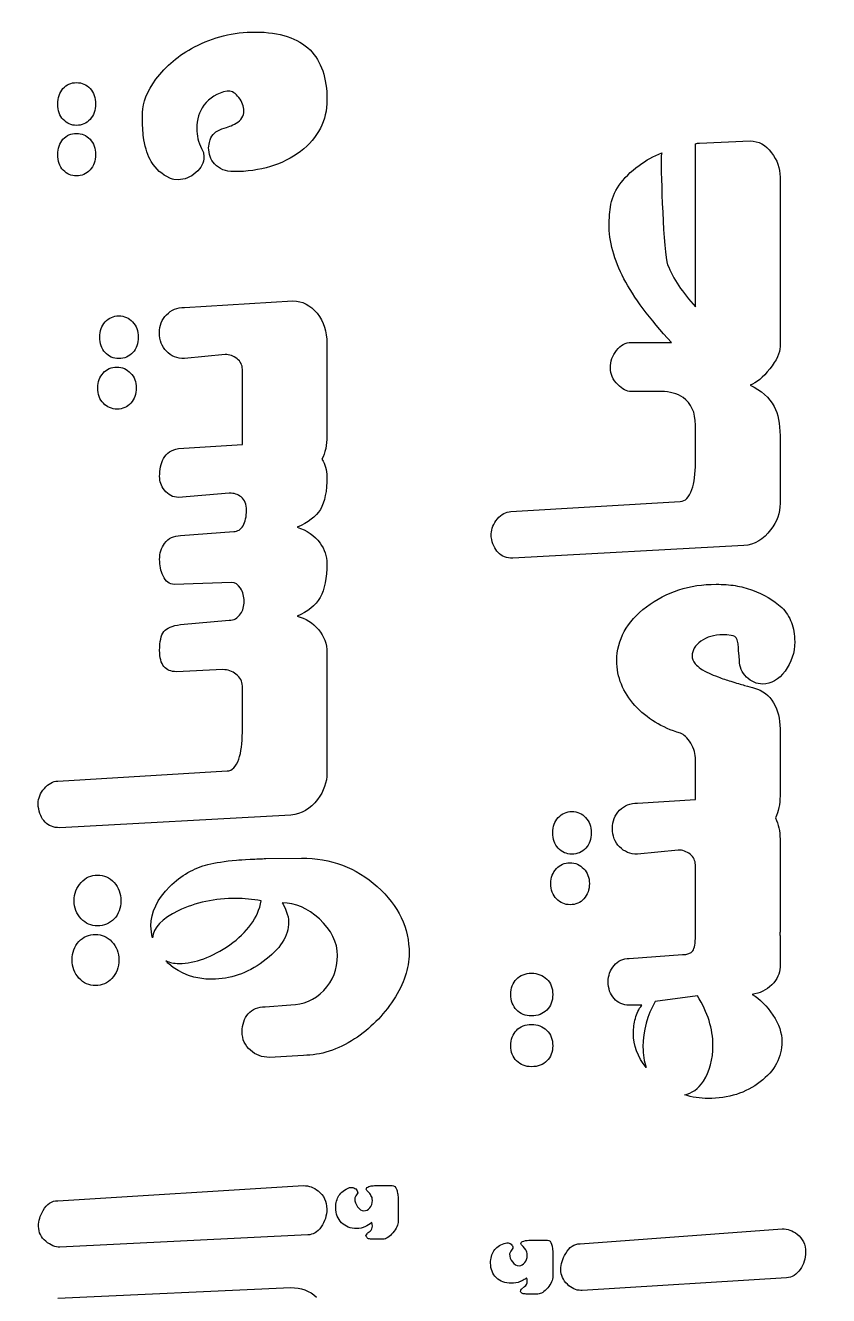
# Model space of a CAD drawing. Extents: x 0 to 920, y 577 to 1700.
# Drawn here: x 745.6 to 822.3, y 1382 to 1503.5 of the extents above; entities that cross this region are included whole.
import ezdxf

# ---------------------------------------------------------------- set-up
doc = ezdxf.new("R2010")
doc.units = 0
doc.layers.add('H0107_Printing', color=7, linetype='CONTINUOUS')

msp = doc.modelspace()

# ---------------------------------------------------------------- linework, layer by layer
at = {"layer": 'H0107_Printing', "color": 1}
for points in [[(772.767981, 1501.180462)], [(750.437981, 1498.060463)], [(750.437981, 1493.207463)], [(816.88198, 1491.358463)], [(754.498981, 1475.746463)], [(753.012981, 1470.282463)], [(797.80298, 1428.341464)], [(797.62098, 1423.439464)], [(759.366981, 1421.164464)], [(750.223981, 1419.810465)], [(753.829981, 1415.890465)], [(793.94098, 1412.876465)], [(793.94098, 1407.974465)], [(780.69298, 1388.051465)]]:
    msp.add_lwpolyline(points, close=True, dxfattribs=at)
for points in [[(764.989981, 1497.251463), (764.856981, 1497.251463)], [(756.759981, 1494.560463), (756.759981, 1495.188463)], [(763.081981, 1491.837463), (763.146981, 1492.316463), (763.213981, 1492.596463)], [(809.60398, 1476.619463), (809.60398, 1492.218463)], [(810.00898, 1492.283463), (814.84998, 1492.480463)], [(762.403981, 1491.772463), (762.585981, 1491.375463), (762.635981, 1490.963463)], [(760.175981, 1488.768463), (759.746981, 1488.800463)], [(817.69198, 1489.031463), (817.69198, 1472.806463)], [(801.35198, 1484.574463), (801.40098, 1485.449463), (801.48398, 1486.159463)], [(760.773981, 1476.554463), (771.135981, 1477.181463)], [(774.386981, 1473.104463), (774.386981, 1464.225463)], [(803.47998, 1473.202463), (807.32598, 1473.202463)], [(764.645981, 1472.064463), (760.775981, 1471.668463)], [(760.192981, 1463.054463), (766.299981, 1463.437463), (766.299981, 1470.646463)], [(806.32898, 1468.514463), (803.48498, 1468.514463)], [(809.60398, 1461.699463), (809.60398, 1465.296463)], [(817.69198, 1464.289463), (817.69198, 1461.699463), (817.69198, 1461.483463), (817.69198, 1457.804464)], [(765.048981, 1458.795464), (760.188981, 1458.383464)], [(791.95998, 1457.023464), (808.15098, 1458.006464)], [(760.386981, 1454.735464), (765.476981, 1455.131464)], [(790.09498, 1454.599464), (790.09498, 1454.731464), (790.09498, 1454.896464)], [(814.22498, 1453.775464), (792.15798, 1452.571464)], [(765.278981, 1450.245464), (759.777981, 1450.064464)], [(760.386981, 1446.218464), (765.047981, 1446.630464)], [(813.02898, 1445.177464), (812.60398, 1445.243464), (812.24498, 1445.243464)], [(774.386981, 1443.544464), (774.386981, 1435.919464), (774.386981, 1435.704464), (774.386981, 1432.024464)], [(813.81298, 1442.783464), (813.77998, 1443.212464), (813.71398, 1443.741464)], [(764.450981, 1441.910464), (759.994981, 1441.712464)], [(766.299981, 1435.919464), (766.299981, 1440.342464)], [(817.69198, 1436.247464), (817.69198, 1429.827464)], [(804.07798, 1429.150464), (809.60398, 1429.484464), (809.60398, 1433.243464)], [(748.655981, 1431.243464), (764.846981, 1432.227464)], [(746.790981, 1428.820464), (746.790981, 1428.952464), (746.790981, 1429.116464)], [(770.920981, 1427.996464), (748.852981, 1426.792464)], [(817.69198, 1425.700464), (817.69198, 1416.820465)], [(768.543981, 1423.837464), (771.944981, 1423.887464)], [(807.94998, 1424.660464), (804.07998, 1424.264464)], [(809.60398, 1416.475465), (809.60398, 1423.241464)], [(817.67198, 1416.475465), (817.69198, 1416.475465), (817.69198, 1413.470465)], [(803.28698, 1414.279465), (808.36398, 1414.659465)], [(809.79398, 1410.708465), (805.76398, 1410.183465)], [(768.478981, 1409.659465), (770.920981, 1409.857465)], [(804.48798, 1409.823465), (803.28198, 1409.823465)], [(772.142981, 1405.021465), (768.890981, 1404.823465)], [(748.655981, 1391.120465), (772.142981, 1392.562465)], [(776.532981, 1392.379465), (776.731981, 1392.379465)], [(779.108981, 1392.560465), (780.62698, 1392.560465)], [(777.341981, 1391.867465), (777.143981, 1391.587465)], [(781.18798, 1391.134465), (781.18798, 1389.165465)], [(778.675981, 1388.417465), (778.728981, 1388.698465), (778.711981, 1388.880465)], [(772.555981, 1387.856465), (748.852981, 1386.668465)], [(778.117981, 1387.757465), (778.222981, 1387.955465)], [(779.751981, 1387.444465), (778.629981, 1387.444465)], [(798.57898, 1386.993465), (817.90698, 1388.432465)], [(791.33298, 1387.030465), (791.57998, 1387.096465)], [(792.15798, 1386.584465), (791.95998, 1386.287465)], [(793.39598, 1386.419465), (793.13198, 1386.733465)], [(793.87398, 1387.344465), (795.47498, 1387.344465)], [(795.96998, 1385.924465), (795.96998, 1383.894465)], [(748.655981, 1381.783465), (770.920981, 1382.807465)], [(792.98798, 1382.656465), (793.28398, 1382.920465)], [(793.52798, 1383.448465), (793.52798, 1383.580465), (793.46098, 1383.729465)], [(818.31998, 1383.728465), (798.77598, 1382.541465), (798.64498, 1382.541465)], [(794.55198, 1382.194465), (793.42898, 1382.194465)]]:
    msp.add_lwpolyline(points, dxfattribs=at)
for points in [[(919.810977, 1445.653464), (919.810977, 1573.248461), (831.481979, 1661.578458), (703.886982, 1661.578458)], [(761.732981, 1501.477462), (763.505981, 1502.423462), (765.438981, 1502.896462), (767.530981, 1502.896462)], [(767.530981, 1502.896462), (769.876981, 1502.896462), (771.623981, 1502.324462), (772.767981, 1501.180462)], [(758.047981, 1498.374463), (758.995981, 1499.661463), (760.223981, 1500.696462), (761.732981, 1501.477462)], [(772.767981, 1501.180462), (773.847981, 1500.101462), (774.386981, 1498.511463), (774.386981, 1496.409463)], [(749.158981, 1497.491463), (749.494981, 1497.870463), (749.920981, 1498.060463), (750.437981, 1498.060463)], [(750.437981, 1498.060463), (750.966981, 1498.060463), (751.403981, 1497.870463), (751.749981, 1497.491463)], [(756.759981, 1495.188463), (756.759981, 1496.134463), (757.188981, 1497.196463), (758.047981, 1498.374463)], [(748.655981, 1496.013463), (748.655981, 1496.618463), (748.822981, 1497.111463), (749.158981, 1497.491463)], [(751.749981, 1497.491463), (752.096981, 1497.111463), (752.269981, 1496.618463), (752.269981, 1496.013463)], [(764.856981, 1497.251463), (763.906981, 1497.053463), (763.165981, 1496.601463), (762.635981, 1495.898463)], [(765.967981, 1496.632463), (765.647981, 1497.045463), (765.320981, 1497.251463), (764.989981, 1497.251463)], [(749.183981, 1494.520463), (748.831981, 1494.888463), (748.655981, 1495.386463), (748.655981, 1496.013463)], [(752.269981, 1496.013463), (752.269981, 1495.419463), (752.093981, 1494.929463), (751.741981, 1494.544463)], [(762.635981, 1495.898463), (762.172981, 1495.270463), (761.942981, 1494.528463), (761.942981, 1493.670463)], [(766.447981, 1495.369463), (766.447981, 1495.798463), (766.287981, 1496.219463), (765.967981, 1496.632463)], [(774.386981, 1496.409463), (774.386981, 1494.429463), (773.544981, 1492.784463), (771.858981, 1491.474463)], [(750.437981, 1493.967463), (749.953981, 1493.967463), (749.535981, 1494.151463), (749.183981, 1494.520463)], [(751.741981, 1494.544463), (751.389981, 1494.159463), (750.954981, 1493.967463), (750.437981, 1493.967463)], [(756.792981, 1493.480463), (756.770981, 1493.783463), (756.759981, 1494.143463), (756.759981, 1494.560463)], [(765.709981, 1494.181463), (765.947981, 1494.313463), (766.130981, 1494.481463), (766.257981, 1494.685463)], [(766.257981, 1494.685463), (766.384981, 1494.888463), (766.447981, 1495.116463), (766.447981, 1495.369463)], [(749.158981, 1492.638463), (749.494981, 1493.018463), (749.920981, 1493.207463), (750.437981, 1493.207463)], [(750.437981, 1493.207463), (750.954981, 1493.207463), (751.389981, 1493.018463), (751.741981, 1492.638463)], [(756.890981, 1492.596463), (756.847981, 1492.883463), (756.814981, 1493.177463), (756.792981, 1493.480463)], [(761.942981, 1493.670463), (761.942981, 1492.987463), (762.096981, 1492.355463), (762.403981, 1491.772463)], [(763.213981, 1492.596463), (763.390981, 1493.092463), (763.766981, 1493.439463), (764.341981, 1493.637463)], [(764.341981, 1493.637463), (764.672981, 1493.735463), (764.925981, 1493.818463), (765.096981, 1493.884463)], [(765.096981, 1493.884463), (765.267981, 1493.950463), (765.471981, 1494.049463), (765.709981, 1494.181463)], [(748.655981, 1491.177463), (748.655981, 1491.772463), (748.822981, 1492.258463), (749.158981, 1492.638463)], [(751.741981, 1492.638463), (752.093981, 1492.258463), (752.269981, 1491.772463), (752.269981, 1491.177463)], [(757.600981, 1490.500463), (757.282981, 1491.050463), (757.045981, 1491.749463), (756.890981, 1492.596463)], [(809.60398, 1492.218463), (809.74098, 1492.236463), (809.86898, 1492.269463), (810.00898, 1492.283463)], [(814.84998, 1492.480463), (815.63198, 1492.480463), (816.30898, 1492.106463), (816.88198, 1491.358463)], [(749.183981, 1489.684463), (748.831981, 1490.052463), (748.655981, 1490.550463), (748.655981, 1491.177463)], [(752.269981, 1491.177463), (752.269981, 1490.583463), (752.093981, 1490.093463), (751.741981, 1489.708463)], [(762.635981, 1490.963463), (762.635981, 1490.412463), (762.377981, 1489.909463), (761.859981, 1489.452463)], [(763.642981, 1490.285463), (763.268981, 1490.715463), (763.081981, 1491.232463), (763.081981, 1491.837463)], [(771.858981, 1491.474463), (771.009981, 1490.836463), (770.051981, 1490.354463), (768.981981, 1490.030463)], [(804.21898, 1490.145463), (804.88398, 1490.638463), (805.61298, 1491.027463), (806.37998, 1491.356463)], [(806.37998, 1491.356463), (806.34398, 1491.167463), (806.31998, 1490.974463), (806.31998, 1490.772463)], [(806.31998, 1490.772463), (806.31998, 1489.528463), (806.52998, 1481.746463), (806.94998, 1480.646463)], [(816.88198, 1491.358463), (817.42198, 1490.654463), (817.69198, 1489.878463), (817.69198, 1489.031463)], [(750.437981, 1489.130463), (749.953981, 1489.130463), (749.535981, 1489.314463), (749.183981, 1489.684463)], [(751.741981, 1489.708463), (751.389981, 1489.323463), (750.954981, 1489.130463), (750.437981, 1489.130463)], [(759.366981, 1488.932463), (758.618981, 1489.262463), (758.029981, 1489.785463), (757.600981, 1490.500463)], [(761.859981, 1489.452463), (761.342981, 1488.996463), (760.781981, 1488.768463), (760.175981, 1488.768463)], [(765.477981, 1489.543463), (764.706981, 1489.543463), (764.094981, 1489.791463), (763.642981, 1490.285463)], [(768.981981, 1490.030463), (767.912981, 1489.705463), (766.745981, 1489.543463), (765.477981, 1489.543463)], [(801.48398, 1486.159463), (801.68198, 1487.611463), (802.59398, 1488.940463), (804.21898, 1490.145463)], [(759.746981, 1488.800463), (759.581981, 1488.833463), (759.455981, 1488.877463), (759.366981, 1488.932463)], [(802.76298, 1479.301463), (801.82198, 1481.100463), (801.35198, 1482.858463), (801.35198, 1484.574463)], [(806.94998, 1480.646463), (807.48098, 1479.303463), (808.36598, 1477.961463), (809.60398, 1476.619463)], [(807.32598, 1473.202463), (805.22498, 1475.469463), (803.70398, 1477.502463), (802.76298, 1479.301463)], [(759.054981, 1475.861463), (759.506981, 1476.323463), (760.078981, 1476.554463), (760.773981, 1476.554463)], [(771.135981, 1477.181463), (772.037981, 1477.181463), (772.805981, 1476.785463), (773.437981, 1475.993463)], [(752.665981, 1473.715463), (752.665981, 1474.310463), (752.842981, 1474.797463), (753.194981, 1475.176463)], [(753.194981, 1475.176463), (753.546981, 1475.556463), (753.981981, 1475.746463), (754.498981, 1475.746463)], [(754.498981, 1475.746463), (755.015981, 1475.746463), (755.452981, 1475.556463), (755.810981, 1475.176463)], [(755.810981, 1475.176463), (756.168981, 1474.797463), (756.346981, 1474.310463), (756.346981, 1473.715463)], [(758.377981, 1474.128463), (758.377981, 1474.821463), (758.602981, 1475.399463), (759.054981, 1475.861463)], [(773.437981, 1475.993463), (774.071981, 1475.200463), (774.386981, 1474.238463), (774.386981, 1473.104463)], [(753.185981, 1472.238463), (752.839981, 1472.618463), (752.665981, 1473.110463), (752.665981, 1473.715463)], [(756.346981, 1473.715463), (756.346981, 1473.110463), (756.173981, 1472.618463), (755.826981, 1472.238463)], [(759.047981, 1472.362463), (758.600981, 1472.824463), (758.377981, 1473.413463), (758.377981, 1474.128463)], [(801.48298, 1470.776463), (801.48298, 1471.392463), (801.67598, 1471.950463), (802.06198, 1472.451463)], [(802.06198, 1472.451463), (802.44698, 1472.952463), (802.91998, 1473.202463), (803.47998, 1473.202463)], [(817.69198, 1472.806463), (817.69198, 1472.211463), (817.36798, 1471.502463), (816.72098, 1470.677463)], [(754.498981, 1471.668463), (753.969981, 1471.668463), (753.532981, 1471.858463), (753.185981, 1472.238463)], [(755.826981, 1472.238463), (755.480981, 1471.858463), (755.037981, 1471.668463), (754.498981, 1471.668463)], [(760.775981, 1471.668463), (760.069981, 1471.668463), (759.493981, 1471.900463), (759.047981, 1472.362463)], [(765.794981, 1471.652463), (765.458981, 1471.927463), (765.076981, 1472.064463), (764.645981, 1472.064463)], [(766.299981, 1470.646463), (766.299981, 1471.042463), (766.131981, 1471.377463), (765.794981, 1471.652463)], [(752.484981, 1468.863463), (752.484981, 1469.446463), (752.660981, 1469.919463), (753.012981, 1470.282463)], [(753.012981, 1470.282463), (753.342981, 1470.656463), (753.777981, 1470.844463), (754.316981, 1470.844463)], [(754.316981, 1470.844463), (754.822981, 1470.844463), (755.257981, 1470.654463), (755.620981, 1470.274463)], [(755.620981, 1470.274463), (755.983981, 1469.895463), (756.165981, 1469.424463), (756.165981, 1468.863463)], [(802.17798, 1469.175463), (801.71498, 1469.659463), (801.48298, 1470.192463), (801.48298, 1470.776463)], [(816.72098, 1470.677463), (816.07298, 1469.851463), (815.44498, 1469.334463), (814.83598, 1469.125463)], [(753.020981, 1467.386463), (752.663981, 1467.754463), (752.484981, 1468.246463), (752.484981, 1468.863463)], [(756.165981, 1468.863463), (756.165981, 1468.269463), (755.991981, 1467.781463), (755.645981, 1467.402463)], [(803.48498, 1468.514463), (803.04398, 1468.514463), (802.60798, 1468.734463), (802.17798, 1469.175463)], [(814.83598, 1469.125463), (815.90998, 1468.619463), (816.67398, 1467.937463), (817.12698, 1467.078463)], [(808.42998, 1467.937463), (807.87898, 1468.322463), (807.17898, 1468.514463), (806.32898, 1468.514463)], [(809.60398, 1465.296463), (809.60398, 1466.517463), (809.21298, 1467.397463), (808.42998, 1467.937463)], [(754.316981, 1466.832463), (753.810981, 1466.832463), (753.378981, 1467.016463), (753.020981, 1467.386463)], [(755.645981, 1467.402463), (755.298981, 1467.022463), (754.855981, 1466.832463), (754.316981, 1466.832463)], [(817.12698, 1467.078463), (817.50398, 1466.363463), (817.69198, 1465.433463), (817.69198, 1464.289463)], [(774.386981, 1464.225463), (774.386981, 1463.400463), (774.221981, 1462.672463), (773.910981, 1462.031463)], [(758.773981, 1462.096463), (759.069981, 1462.635463), (759.543981, 1462.955463), (760.192981, 1463.054463)], [(758.393981, 1460.380463), (758.393981, 1461.051463), (758.519981, 1461.623463), (758.773981, 1462.096463)], [(773.910981, 1462.031463), (774.215981, 1461.565463), (774.386981, 1461.022463), (774.386981, 1460.380463)], [(809.27098, 1459.144464), (809.49298, 1459.792464), (809.60398, 1460.643463), (809.60398, 1461.699463)], [(758.854981, 1459.093464), (758.546981, 1459.499464), (758.393981, 1459.928464), (758.393981, 1460.380463)], [(774.386981, 1460.380463), (774.386981, 1458.993464), (774.176981, 1457.948464), (773.756981, 1457.244464)], [(760.188981, 1458.383464), (759.661981, 1458.383464), (759.216981, 1458.619464), (758.854981, 1459.093464)], [(808.15098, 1458.006464), (808.62998, 1458.006464), (809.00298, 1458.386464), (809.27098, 1459.144464)], [(766.184981, 1458.432464), (765.888981, 1458.674464), (765.509981, 1458.795464), (765.048981, 1458.795464)], [(766.695981, 1457.161464), (766.695981, 1457.733464), (766.525981, 1458.157464), (766.184981, 1458.432464)], [(766.382981, 1455.676464), (766.591981, 1456.060464), (766.695981, 1456.556464), (766.695981, 1457.161464)], [(773.756981, 1457.244464), (773.335981, 1456.539464), (772.594981, 1455.973464), (771.531981, 1455.544464)], [(790.68098, 1456.330464), (791.07198, 1456.792464), (791.49798, 1457.023464), (791.95998, 1457.023464)], [(817.69198, 1457.804464), (817.69198, 1456.911464), (817.39398, 1456.070464), (816.79598, 1455.278464)], [(765.476981, 1455.131464), (765.861981, 1455.131464), (766.162981, 1455.313464), (766.382981, 1455.676464)], [(771.531981, 1455.544464), (772.472981, 1455.257464), (773.203981, 1454.751464), (773.723981, 1454.025464)], [(790.09498, 1454.896464), (790.09498, 1455.390464), (790.28998, 1455.869464), (790.68098, 1456.330464)], [(758.871981, 1453.992464), (759.233981, 1454.488464), (759.739981, 1454.735464), (760.386981, 1454.735464)], [(790.74898, 1453.107464), (790.41398, 1453.464464), (790.19498, 1453.962464), (790.09498, 1454.599464)], [(816.79598, 1455.278464), (816.13298, 1454.375464), (815.27598, 1453.875464), (814.22498, 1453.775464)], [(758.393981, 1452.457464), (758.393981, 1453.040464), (758.552981, 1453.552464), (758.871981, 1453.992464)], [(773.723981, 1454.025464), (774.166981, 1453.420464), (774.386981, 1452.765464), (774.386981, 1452.061464)], [(792.15798, 1452.571464), (791.55398, 1452.571464), (791.08498, 1452.749464), (790.74898, 1453.107464)], [(758.722981, 1450.889464), (758.502981, 1451.362464), (758.393981, 1451.884464), (758.393981, 1452.457464)], [(774.386981, 1452.061464), (774.386981, 1450.674464), (774.168981, 1449.594464), (773.731981, 1448.817464)], [(759.777981, 1450.064464), (759.337981, 1450.064464), (758.986981, 1450.339464), (758.722981, 1450.889464)], [(766.127981, 1449.695464), (765.901981, 1450.062464), (765.618981, 1450.245464), (765.278981, 1450.245464)], [(766.464981, 1448.438464), (766.464981, 1448.909464), (766.351981, 1449.327464), (766.127981, 1449.695464)], [(804.93298, 1447.925464), (806.82598, 1449.361464), (809.04298, 1450.079464), (811.58498, 1450.079464)], [(811.58498, 1450.079464), (812.25598, 1450.079464), (812.86698, 1450.035464), (813.41698, 1449.947464)], [(813.41698, 1449.947464), (813.96798, 1449.859464), (814.51698, 1449.710464), (815.06798, 1449.501464)], [(815.06798, 1449.501464), (816.11298, 1449.116464), (817.04798, 1448.566464), (817.87298, 1447.850464)], [(766.135981, 1447.255464), (766.355981, 1447.573464), (766.464981, 1447.967464), (766.464981, 1448.438464)], [(773.731981, 1448.817464), (773.294981, 1448.042464), (772.560981, 1447.445464), (771.531981, 1447.027464)], [(765.047981, 1446.630464), (765.487981, 1446.630464), (765.849981, 1446.839464), (766.135981, 1447.255464)], [(771.531981, 1447.027464), (772.350981, 1446.829464), (773.031981, 1446.405464), (773.574981, 1445.756464)], [(802.09398, 1442.783464), (802.09398, 1444.775464), (803.04098, 1446.489464), (804.93298, 1447.925464)], [(817.87298, 1447.850464), (818.28098, 1447.432464), (818.58598, 1446.957464), (818.78898, 1446.423464)], [(758.796981, 1445.550464), (759.065981, 1445.896464), (759.595981, 1446.119464), (760.386981, 1446.218464)], [(773.574981, 1445.756464), (774.115981, 1445.106464), (774.386981, 1444.369464), (774.386981, 1443.544464)], [(818.78898, 1446.423464), (818.99298, 1445.889464), (819.09498, 1445.270464), (819.09498, 1444.566464)], [(758.393981, 1443.759464), (758.393981, 1444.606464), (758.527981, 1445.203464), (758.796981, 1445.550464)], [(810.12898, 1444.632464), (809.56998, 1444.225464), (809.29098, 1443.763464), (809.29098, 1443.246464)], [(812.24498, 1445.243464), (811.39298, 1445.243464), (810.68798, 1445.039464), (810.12898, 1444.632464)], [(813.58398, 1444.764464), (813.48598, 1445.039464), (813.30098, 1445.177464), (813.02898, 1445.177464)], [(813.70598, 1444.252464), (813.70098, 1444.439464), (813.65998, 1444.610464), (813.58398, 1444.764464)], [(819.09498, 1444.566464), (819.09498, 1443.532464), (818.78698, 1442.602464), (818.16998, 1441.777464)], [(758.806981, 1442.216464), (758.531981, 1442.551464), (758.393981, 1443.065464), (758.393981, 1443.759464)], [(813.71398, 1443.741464), (813.71398, 1443.895464), (813.71098, 1444.065464), (813.70598, 1444.252464)], [(759.994981, 1441.712464), (759.477981, 1441.712464), (759.081981, 1441.880464), (758.806981, 1442.216464)], [(803.83098, 1438.476464), (802.67298, 1439.752464), (802.09398, 1441.188464), (802.09398, 1442.783464)], [(809.29098, 1443.246464), (809.29098, 1442.982464), (809.38998, 1442.723464), (809.58898, 1442.470464)], [(809.58898, 1442.470464), (809.85298, 1442.151464), (810.29898, 1441.848464), (810.92798, 1441.562464)], [(814.48198, 1441.207464), (814.03598, 1441.653464), (813.81298, 1442.178464), (813.81298, 1442.783464)], [(765.688981, 1441.481464), (765.336981, 1441.767464), (764.924981, 1441.910464), (764.450981, 1441.910464)], [(766.299981, 1440.342464), (766.299981, 1440.793464), (766.095981, 1441.173464), (765.688981, 1441.481464)], [(810.92798, 1441.562464), (811.15898, 1441.452464), (811.44098, 1441.336464), (811.77198, 1441.215464)], [(811.77198, 1441.215464), (812.18998, 1441.061464), (812.59298, 1440.924464), (812.97898, 1440.803464)], [(816.05798, 1440.539464), (815.45298, 1440.539464), (814.92698, 1440.762464), (814.48198, 1441.207464)], [(818.16998, 1441.777464), (817.55498, 1440.951464), (816.84998, 1440.539464), (816.05798, 1440.539464)], [(812.97898, 1440.803464), (813.50798, 1440.638464), (813.95098, 1440.506464), (814.30998, 1440.407464)], [(814.30998, 1440.407464), (814.66798, 1440.308464), (814.98498, 1440.220464), (815.26098, 1440.143464)], [(815.26098, 1440.143464), (816.03298, 1439.945464), (816.63898, 1439.471464), (817.07998, 1438.723464)], [(808.16498, 1435.835464), (806.40098, 1436.363464), (804.95598, 1437.243464), (803.83098, 1438.476464)], [(817.07998, 1438.723464), (817.48798, 1438.030464), (817.69198, 1437.204464), (817.69198, 1436.247464)], [(765.965981, 1433.364464), (766.188981, 1434.012464), (766.299981, 1434.864464), (766.299981, 1435.919464)], [(809.15798, 1434.894464), (808.83798, 1435.411464), (808.50698, 1435.724464), (808.16498, 1435.835464)], [(809.50498, 1434.094464), (809.43898, 1434.352464), (809.32298, 1434.619464), (809.15798, 1434.894464)], [(809.60398, 1433.243464), (809.60398, 1433.551464), (809.57198, 1433.835464), (809.50498, 1434.094464)], [(764.846981, 1432.227464), (765.325981, 1432.227464), (765.698981, 1432.606464), (765.965981, 1433.364464)], [(747.375981, 1430.551464), (747.766981, 1431.012464), (748.193981, 1431.243464), (748.655981, 1431.243464)], [(774.386981, 1432.024464), (774.386981, 1431.132464), (774.089981, 1430.290464), (773.491981, 1429.498464)], [(746.790981, 1429.116464), (746.790981, 1429.611464), (746.985981, 1430.089464), (747.375981, 1430.551464)], [(747.443981, 1427.327464), (747.108981, 1427.685464), (746.890981, 1428.182464), (746.790981, 1428.820464)], [(773.491981, 1429.498464), (772.827981, 1428.596464), (771.971981, 1428.095464), (770.920981, 1427.996464)], [(802.35898, 1428.457464), (802.81098, 1428.919464), (803.38398, 1429.150464), (804.07798, 1429.150464)], [(817.69198, 1429.827464), (817.69198, 1429.041464), (817.54298, 1428.343464), (817.26098, 1427.724464)], [(795.96998, 1426.311464), (795.96998, 1426.905464), (796.14698, 1427.392464), (796.49898, 1427.772464)], [(796.49898, 1427.772464), (796.85098, 1428.152464), (797.28598, 1428.341464), (797.80298, 1428.341464)], [(797.80298, 1428.341464), (798.31998, 1428.341464), (798.75798, 1428.152464), (799.11498, 1427.772464)], [(799.11498, 1427.772464), (799.47298, 1427.392464), (799.65198, 1426.905464), (799.65198, 1426.311464)], [(801.68198, 1426.724464), (801.68198, 1427.417464), (801.90798, 1427.994464), (802.35898, 1428.457464)], [(817.26098, 1427.724464), (817.53898, 1427.122464), (817.69198, 1426.452464), (817.69198, 1425.700464)], [(748.852981, 1426.792464), (748.249981, 1426.792464), (747.779981, 1426.970464), (747.443981, 1427.327464)], [(796.48998, 1424.834464), (796.14398, 1425.213464), (795.96998, 1425.706464), (795.96998, 1426.311464)], [(799.65198, 1426.311464), (799.65198, 1425.706464), (799.47798, 1425.213464), (799.13198, 1424.834464)], [(802.35198, 1424.957464), (801.90498, 1425.420464), (801.68198, 1426.008464), (801.68198, 1426.724464)], [(771.944981, 1423.887464), (774.750981, 1423.887464), (777.168981, 1422.976464), (779.198981, 1421.155464)], [(797.80298, 1424.264464), (797.27498, 1424.264464), (796.83798, 1424.454464), (796.48998, 1424.834464)], [(799.13198, 1424.834464), (798.78498, 1424.454464), (798.34198, 1424.264464), (797.80298, 1424.264464)], [(804.07998, 1424.264464), (803.37398, 1424.264464), (802.79798, 1424.495464), (802.35198, 1424.957464)], [(809.09898, 1424.248464), (808.76398, 1424.523464), (808.38098, 1424.660464), (807.94998, 1424.660464)], [(809.60398, 1423.241464), (809.60398, 1423.637464), (809.43598, 1423.973464), (809.09898, 1424.248464)], [(759.366981, 1421.164464), (760.467981, 1422.242464), (761.683981, 1422.946464), (763.014981, 1423.276464)], [(763.014981, 1423.276464), (763.708981, 1423.441464), (764.616981, 1423.584464), (765.737981, 1423.705464)], [(765.737981, 1423.705464), (765.991981, 1423.705464), (766.425981, 1423.727464), (767.042981, 1423.771464)], [(767.042981, 1423.771464), (767.658981, 1423.815464), (768.159981, 1423.837464), (768.543981, 1423.837464)], [(795.78898, 1421.458464), (795.78898, 1422.042464), (795.96498, 1422.515464), (796.31798, 1422.878464)], [(796.31798, 1422.878464), (796.64798, 1423.252464), (797.08298, 1423.439464), (797.62098, 1423.439464)], [(797.62098, 1423.439464), (798.12698, 1423.439464), (798.56198, 1423.250464), (798.92598, 1422.870464)], [(798.92598, 1422.870464), (799.28798, 1422.490464), (799.46998, 1422.020464), (799.46998, 1421.458464)], [(750.223981, 1419.810465), (750.223981, 1420.503464), (750.443981, 1421.087464), (750.883981, 1421.560464)], [(750.883981, 1421.560464), (751.323981, 1422.033464), (751.851981, 1422.269464), (752.467981, 1422.269464)], [(752.467981, 1422.269464), (753.084981, 1422.269464), (753.609981, 1422.030464), (754.043981, 1421.552464)], [(754.043981, 1421.552464), (754.478981, 1421.073464), (754.695981, 1420.492464), (754.695981, 1419.810465)], [(796.32598, 1419.981465), (795.96798, 1420.350464), (795.78898, 1420.842464), (795.78898, 1421.458464)], [(799.46998, 1421.458464), (799.46998, 1420.864464), (799.29598, 1420.377464), (798.94998, 1419.998465)], [(757.568981, 1417.400465), (757.568981, 1418.720465), (758.167981, 1419.975465), (759.366981, 1421.164464)], [(779.198981, 1421.155464), (781.22898, 1419.334465), (782.24498, 1417.202465), (782.24498, 1414.759465)], [(750.883981, 1418.093465), (750.443981, 1418.556465), (750.223981, 1419.128465), (750.223981, 1419.810465)], [(754.695981, 1419.810465), (754.695981, 1419.106465), (754.478981, 1418.528465), (754.043981, 1418.077465)], [(765.731981, 1420.034464), (763.672981, 1420.034464), (761.818981, 1419.637465), (760.168981, 1418.845465)], [(765.095981, 1415.598465), (766.784981, 1416.785465), (767.789981, 1418.185465), (768.108981, 1419.797465)], [(768.108981, 1419.797465), (767.263981, 1419.954465), (766.471981, 1420.034464), (765.731981, 1420.034464)], [(773.660981, 1418.077465), (772.549981, 1419.089465), (771.366981, 1419.596465), (770.111981, 1419.596465)], [(770.111981, 1419.596465), (770.211981, 1419.497465), (770.338981, 1419.240465), (770.491981, 1418.827465)], [(797.62098, 1419.428465), (797.11498, 1419.428465), (796.68298, 1419.613465), (796.32598, 1419.981465)], [(798.94998, 1419.998465), (798.60398, 1419.618465), (798.16098, 1419.428465), (797.62098, 1419.428465)], [(752.467981, 1417.400465), (751.851981, 1417.400465), (751.323981, 1417.631465), (750.883981, 1418.093465)], [(754.043981, 1418.077465), (753.609981, 1417.625465), (753.084981, 1417.400465), (752.467981, 1417.400465)], [(760.168981, 1418.845465), (758.619981, 1418.102465), (757.807981, 1417.240465), (757.711981, 1416.265465)], [(770.722981, 1417.796465), (770.722981, 1416.432465), (769.913981, 1415.161465), (768.296981, 1413.984465)], [(770.491981, 1418.827465), (770.646981, 1418.415465), (770.722981, 1418.072465), (770.722981, 1417.796465)], [(775.394981, 1414.561465), (775.394981, 1415.826465), (774.816981, 1416.998465), (773.660981, 1418.077465)], [(750.668981, 1415.906465), (751.097981, 1416.363465), (751.632981, 1416.591465), (752.269981, 1416.591465)], [(752.269981, 1416.591465), (752.864981, 1416.591465), (753.384981, 1416.357465), (753.829981, 1415.890465)], [(757.711981, 1416.265465), (757.623981, 1416.628465), (757.568981, 1417.004465), (757.568981, 1417.400465)], [(817.69198, 1416.820465), (817.69198, 1416.701465), (817.67798, 1416.590465), (817.67198, 1416.475465)], [(750.025981, 1414.148465), (750.025981, 1414.864465), (750.239981, 1415.449465), (750.668981, 1415.906465)], [(753.829981, 1415.890465), (754.275981, 1415.422465), (754.498981, 1414.842465), (754.498981, 1414.148465)], [(760.246981, 1413.814465), (761.789981, 1413.814465), (763.405981, 1414.408465), (765.095981, 1415.598465)], [(809.35598, 1415.014465), (809.52098, 1415.250465), (809.60398, 1415.737465), (809.60398, 1416.475465)], [(750.685981, 1412.399465), (750.244981, 1412.872465), (750.025981, 1413.455465), (750.025981, 1414.148465)], [(754.498981, 1414.148465), (754.498981, 1413.433465), (754.278981, 1412.845465), (753.837981, 1412.383465)], [(774.073981, 1411.227465), (774.953981, 1412.140465), (775.394981, 1413.251465), (775.394981, 1414.561465)], [(782.24498, 1414.759465), (782.24498, 1413.350465), (781.74598, 1411.879465), (780.74998, 1410.344465)], [(801.83098, 1413.619465), (802.20698, 1414.059465), (802.69098, 1414.279465), (803.28698, 1414.279465)], [(808.36398, 1414.659465), (808.85998, 1414.659465), (809.19098, 1414.777465), (809.35598, 1415.014465)], [(759.259981, 1413.785465), (759.162981, 1413.871465), (759.092981, 1413.967465), (759.003981, 1414.056465)], [(759.003981, 1414.056465), (759.357981, 1413.911465), (759.755981, 1413.814465), (760.246981, 1413.814465)], [(763.410981, 1412.300465), (761.771981, 1412.300465), (760.388981, 1412.795465), (759.259981, 1413.785465)], [(768.296981, 1413.984465), (766.745981, 1412.861465), (765.116981, 1412.300465), (763.410981, 1412.300465)], [(801.26898, 1412.051465), (801.26898, 1412.656465), (801.45598, 1413.179465), (801.83098, 1413.619465)], [(817.69198, 1413.470465), (817.69198, 1412.854465), (817.42898, 1412.288465), (816.90298, 1411.771465)], [(752.269981, 1411.689465), (751.653981, 1411.689465), (751.125981, 1411.926465), (750.685981, 1412.399465)], [(753.837981, 1412.383465), (753.398981, 1411.920465), (752.874981, 1411.689465), (752.269981, 1411.689465)], [(791.95998, 1410.846465), (791.95998, 1411.451465), (792.14098, 1411.941465), (792.50498, 1412.315465)], [(792.50498, 1412.315465), (792.86798, 1412.689465), (793.34598, 1412.876465), (793.94098, 1412.876465)], [(793.94098, 1412.876465), (794.52398, 1412.876465), (795.00798, 1412.689465), (795.39298, 1412.315465)], [(795.39298, 1412.315465), (795.77798, 1411.941465), (795.96998, 1411.451465), (795.96998, 1410.846465)], [(801.82998, 1410.458465), (801.45598, 1410.882465), (801.26898, 1411.413465), (801.26898, 1412.051465)], [(816.90298, 1411.771465), (816.37798, 1411.253465), (815.75498, 1410.945465), (815.03398, 1410.846465)], [(703.886982, 1164.868471), (831.481979, 1164.868471), (919.810977, 1283.412468), (919.810977, 1411.007465)], [(770.920981, 1409.857465), (772.142981, 1409.857465), (773.193981, 1410.313465), (774.073981, 1411.227465)], [(792.50498, 1409.369465), (792.14098, 1409.749465), (791.95998, 1410.241465), (791.95998, 1410.846465)], [(795.96998, 1410.846465), (795.96998, 1410.219465), (795.78098, 1409.721465), (795.40098, 1409.353465)], [(811.28298, 1405.993465), (811.28298, 1407.551465), (810.78798, 1409.122465), (809.79398, 1410.708465)], [(815.03398, 1410.846465), (815.78298, 1410.406465), (816.44298, 1409.749465), (817.01498, 1408.874465)], [(766.868981, 1408.991465), (767.259981, 1409.436465), (767.795981, 1409.659465), (768.478981, 1409.659465)], [(780.74998, 1410.344465), (779.753981, 1408.809465), (778.513981, 1407.557465), (777.028981, 1406.589465)], [(793.94098, 1408.800465), (793.34598, 1408.800465), (792.86798, 1408.990465), (792.50498, 1409.369465)], [(795.40098, 1409.353465), (795.02098, 1408.984465), (794.53498, 1408.800465), (793.94098, 1408.800465)], [(803.28198, 1409.823465), (802.68898, 1409.823465), (802.20398, 1410.035465), (801.82998, 1410.458465)], [(803.87698, 1408.552465), (803.97598, 1409.014465), (804.17998, 1409.438465), (804.48798, 1409.823465)], [(805.76398, 1410.183465), (804.98498, 1408.840465), (804.59498, 1407.389465), (804.59498, 1405.831465)], [(766.283981, 1407.265465), (766.283981, 1407.970465), (766.478981, 1408.545465), (766.868981, 1408.991465)], [(803.67898, 1407.149465), (803.67898, 1407.622465), (803.74498, 1408.090465), (803.87698, 1408.552465)], [(817.01498, 1408.874465), (817.58798, 1407.999465), (817.87298, 1407.155465), (817.87298, 1406.340465)], [(767.066981, 1405.508465), (766.544981, 1405.964465), (766.283981, 1406.550465), (766.283981, 1407.265465)], [(791.95998, 1405.928465), (791.95998, 1406.544465), (792.14098, 1407.039465), (792.50498, 1407.413465)], [(792.50498, 1407.413465), (792.86798, 1407.787465), (793.34598, 1407.974465), (793.94098, 1407.974465)], [(793.94098, 1407.974465), (794.52398, 1407.974465), (795.00798, 1407.787465), (795.39298, 1407.413465)], [(795.39298, 1407.413465), (795.77798, 1407.039465), (795.96998, 1406.544465), (795.96998, 1405.928465)], [(804.89598, 1403.847465), (804.08598, 1404.872465), (803.67898, 1405.972465), (803.67898, 1407.149465)], [(777.028981, 1406.589465), (776.224981, 1406.072465), (775.416981, 1405.681465), (774.601981, 1405.417465)], [(792.51298, 1404.483465), (792.14398, 1404.852465), (791.95998, 1405.334465), (791.95998, 1405.928465)], [(795.96998, 1405.928465), (795.96998, 1405.334465), (795.78598, 1404.852465), (795.41798, 1404.483465)], [(804.59498, 1405.831465), (804.59498, 1405.098465), (804.70298, 1404.442465), (804.89598, 1403.847465)], [(810.37798, 1402.567465), (810.98198, 1403.481465), (811.28298, 1404.622465), (811.28298, 1405.993465)], [(817.87298, 1406.340465), (817.87298, 1404.833465), (817.18298, 1403.548465), (815.80198, 1402.486465)], [(768.890981, 1404.823465), (768.197981, 1404.823465), (767.589981, 1405.051465), (767.066981, 1405.508465)], [(774.601981, 1405.417465), (773.787981, 1405.153465), (772.967981, 1405.021465), (772.142981, 1405.021465)], [(793.94098, 1403.930465), (793.35798, 1403.930465), (792.88098, 1404.115465), (792.51298, 1404.483465)], [(795.41798, 1404.483465), (795.04898, 1404.115465), (794.55698, 1403.930465), (793.94098, 1403.930465)], [(808.55698, 1401.253465), (809.25998, 1401.377465), (809.87098, 1401.803465), (810.37798, 1402.567465)], [(815.80198, 1402.486465), (814.42098, 1401.424465), (812.76298, 1400.893465), (810.82598, 1400.893465)], [(810.82598, 1400.893465), (810.03098, 1400.893465), (809.27598, 1401.018465), (808.55698, 1401.253465)], [(772.142981, 1392.562465), (772.659981, 1392.562465), (773.127981, 1392.391465), (773.545981, 1392.050465)], [(775.533981, 1391.605465), (775.737981, 1391.921465), (776.070981, 1392.179465), (776.532981, 1392.379465)], [(776.731981, 1392.379465), (776.895981, 1392.379465), (777.033981, 1392.332465), (777.143981, 1392.239465)], [(778.150981, 1392.219465), (778.150981, 1392.338465), (778.232981, 1392.422465), (778.398981, 1392.471465)], [(778.398981, 1392.471465), (778.562981, 1392.520465), (778.695981, 1392.546465), (778.794981, 1392.552465)], [(778.794981, 1392.552465), (778.893981, 1392.558465), (778.997981, 1392.560465), (779.108981, 1392.560465)], [(780.62698, 1392.560465), (780.81398, 1392.560465), (780.95698, 1392.429465), (781.05598, 1392.167465)], [(747.268981, 1390.196465), (747.620981, 1390.812465), (748.083981, 1391.120465), (748.655981, 1391.120465)], [(773.545981, 1392.050465), (774.095981, 1391.631465), (774.370981, 1391.054465), (774.370981, 1390.316465)], [(775.228981, 1390.465465), (775.228981, 1390.909465), (775.330981, 1391.288465), (775.533981, 1391.605465)], [(777.143981, 1391.587465), (777.077981, 1391.488465), (777.044981, 1391.399465), (777.044981, 1391.322465)], [(777.044981, 1391.322465), (777.044981, 1391.036465), (777.135981, 1390.770465), (777.316981, 1390.522465)], [(777.143981, 1392.239465), (777.253981, 1392.145465), (777.319981, 1392.022465), (777.341981, 1391.867465)], [(778.331981, 1391.958465), (778.210981, 1392.056465), (778.150981, 1392.142465), (778.150981, 1392.219465)], [(778.596981, 1391.632465), (778.540981, 1391.751465), (778.452981, 1391.860465), (778.331981, 1391.958465)], [(778.489981, 1390.428465), (778.648981, 1390.612465), (778.728981, 1390.851465), (778.728981, 1391.144465)], [(778.728981, 1391.144465), (778.728981, 1391.339465), (778.683981, 1391.502465), (778.596981, 1391.632465)], [(781.05598, 1392.167465), (781.09998, 1392.035465), (781.13198, 1391.893465), (781.15498, 1391.740465)], [(781.15498, 1391.740465), (781.17698, 1391.587465), (781.18798, 1391.385465), (781.18798, 1391.134465)], [(746.930981, 1389.438465), (747.001981, 1389.680465), (747.114981, 1389.933465), (747.268981, 1390.196465)], [(774.370981, 1390.316465), (774.370981, 1389.689465), (774.192981, 1389.121465), (773.834981, 1388.615465)], [(775.786981, 1389.008465), (775.414981, 1389.380465), (775.228981, 1389.865465), (775.228981, 1390.465465)], [(777.316981, 1390.522465), (777.498981, 1390.274465), (777.698981, 1390.151465), (777.919981, 1390.151465)], [(777.919981, 1390.151465), (778.139981, 1390.151465), (778.329981, 1390.243465), (778.489981, 1390.428465)], [(746.823981, 1388.663465), (746.823981, 1388.938465), (746.859981, 1389.196465), (746.930981, 1389.438465)], [(747.516981, 1387.237465), (747.053981, 1387.616465), (746.823981, 1388.091465), (746.823981, 1388.663465)], [(773.834981, 1388.615465), (773.476981, 1388.109465), (773.049981, 1387.856465), (772.555981, 1387.856465)], [(777.228981, 1388.451465), (776.639981, 1388.451465), (776.159981, 1388.636465), (775.786981, 1389.008465)], [(778.061981, 1388.649465), (777.794981, 1388.516465), (777.517981, 1388.451465), (777.228981, 1388.451465)], [(778.661981, 1389.028465), (778.461981, 1388.864465), (778.261981, 1388.736465), (778.061981, 1388.649465)], [(778.711981, 1388.880465), (778.689981, 1388.967465), (778.672981, 1389.017465), (778.661981, 1389.028465)], [(781.18798, 1389.165465), (781.18798, 1388.827465), (781.02298, 1388.455465), (780.69298, 1388.051465)], [(778.299981, 1387.510465), (778.210981, 1387.575465), (778.150981, 1387.658465), (778.117981, 1387.757465)], [(778.222981, 1387.955465), (778.268981, 1388.022465), (778.367981, 1388.109465), (778.519981, 1388.220465)], [(778.629981, 1387.444465), (778.497981, 1387.444465), (778.386981, 1387.466465), (778.299981, 1387.510465)], [(778.519981, 1388.220465), (778.576981, 1388.241465), (778.629981, 1388.307465), (778.675981, 1388.417465)], [(780.69298, 1388.051465), (780.36298, 1387.646465), (780.04898, 1387.444465), (779.751981, 1387.444465)], [(817.90698, 1388.432465), (818.41298, 1388.432465), (818.88598, 1388.262465), (819.32598, 1387.921465)], [(819.32598, 1387.921465), (819.86498, 1387.502465), (820.134979, 1386.925465), (820.134979, 1386.188465)], [(748.852981, 1386.668465), (748.423981, 1386.668465), (747.978981, 1386.858465), (747.516981, 1387.237465)], [(790.02798, 1385.148465), (790.02798, 1385.611465), (790.13398, 1386.001465), (790.34198, 1386.320465)], [(790.34198, 1386.320465), (790.55198, 1386.639465), (790.88198, 1386.876465), (791.33298, 1387.030465)], [(791.57998, 1387.096465), (791.74598, 1387.096465), (791.88298, 1387.049465), (791.99298, 1386.955465)], [(791.95998, 1386.287465), (791.90498, 1386.210465), (791.86698, 1386.122465), (791.84498, 1386.023465)], [(791.99298, 1386.955465), (792.10298, 1386.862465), (792.15798, 1386.738465), (792.15798, 1386.584465)], [(792.93398, 1387.030465), (792.93398, 1387.151465), (793.02198, 1387.228465), (793.19798, 1387.261465)], [(793.13198, 1386.733465), (792.99998, 1386.865465), (792.93398, 1386.964465), (792.93398, 1387.030465)], [(793.19798, 1387.261465), (793.39598, 1387.316465), (793.62098, 1387.344465), (793.87398, 1387.344465)], [(793.52798, 1385.924465), (793.52798, 1386.111465), (793.48398, 1386.276465), (793.39598, 1386.419465)], [(795.47498, 1387.344465), (795.66298, 1387.344465), (795.79198, 1387.220465), (795.86298, 1386.972465)], [(795.86298, 1386.972465), (795.93498, 1386.725465), (795.96998, 1386.375465), (795.96998, 1385.924465)], [(797.20798, 1386.070465), (797.56098, 1386.685465), (798.01798, 1386.993465), (798.57898, 1386.993465)], [(820.134979, 1386.188465), (820.134979, 1385.582465), (819.96098, 1385.034465), (819.61498, 1384.545465)], [(790.57798, 1383.754465), (790.21198, 1384.111465), (790.02798, 1384.576465), (790.02798, 1385.148465)], [(791.84498, 1386.023465), (791.84498, 1385.737465), (791.93798, 1385.484465), (792.12498, 1385.264465)], [(792.12498, 1385.264465), (792.28998, 1385.022465), (792.50498, 1384.901465), (792.76898, 1384.901465)], [(792.76898, 1384.901465), (792.96698, 1384.901465), (793.14298, 1385.000465), (793.29698, 1385.198465)], [(793.29698, 1385.198465), (793.45098, 1385.363465), (793.52798, 1385.605465), (793.52798, 1385.924465)], [(796.74698, 1384.536465), (796.74698, 1385.053465), (796.90098, 1385.564465), (797.20798, 1386.070465)], [(792.01198, 1383.217465), (791.42298, 1383.217465), (790.94498, 1383.396465), (790.57798, 1383.754465)], [(795.96998, 1383.894465), (795.96998, 1383.542465), (795.80798, 1383.170465), (795.48398, 1382.780465)], [(797.36598, 1383.126465), (796.95298, 1383.516465), (796.74698, 1383.986465), (796.74698, 1384.536465)], [(819.61498, 1384.545465), (819.26898, 1384.055465), (818.83598, 1383.783465), (818.31998, 1383.728465)], [(770.920981, 1382.807465), (771.911981, 1382.807465), (772.733981, 1382.501465), (773.388981, 1381.891465)], [(792.86198, 1383.382465), (792.59498, 1383.272465), (792.31198, 1383.217465), (792.01198, 1383.217465)], [(793.12798, 1383.514465), (792.98398, 1383.437465), (792.89498, 1383.393465), (792.86198, 1383.382465)], [(792.90098, 1382.441465), (792.90098, 1382.518465), (792.92998, 1382.590465), (792.98798, 1382.656465)], [(793.46098, 1383.729465), (793.38298, 1383.663465), (793.27198, 1383.591465), (793.12798, 1383.514465)], [(793.28398, 1382.920465), (793.44698, 1382.997465), (793.52798, 1383.173465), (793.52798, 1383.448465)], [(795.48398, 1382.780465), (795.15898, 1382.389465), (794.84898, 1382.194465), (794.55198, 1382.194465)], [(798.64498, 1382.541465), (798.20398, 1382.541465), (797.77798, 1382.735465), (797.36598, 1383.126465)], [(793.07398, 1382.252465), (792.97998, 1382.290465), (792.92298, 1382.353465), (792.90098, 1382.441465)], [(793.42898, 1382.194465), (793.28598, 1382.194465), (793.16798, 1382.213465), (793.07398, 1382.252465)]]:
    msp.add_open_spline(points, degree=3, dxfattribs=at)

doc.saveas('drawing.dxf')
